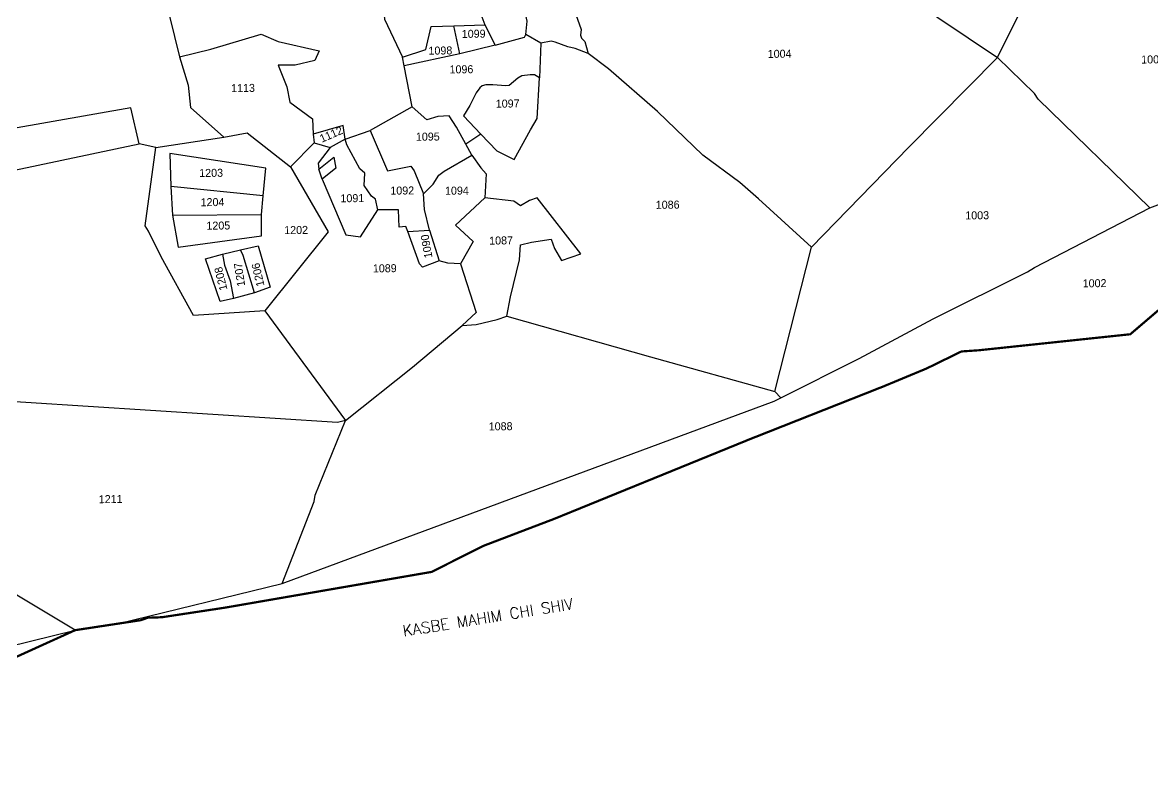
# Model space of a CAD drawing. Header units: metres. Extents: x 257898 to 399530132, y -350026824 to 2185287.
# Drawn here: x 260250 to 261550, y 2177329 to 2178192 of the extents above; entities that cross this region are included whole.
import ezdxf

# ---------------------------------------------------------------- set-up
doc = ezdxf.new("R2010")
doc.units = ezdxf.units.M
for name, color, linetype in [('POLY_PARCEL', 6, 'Continuous'), ('TEXT_MAPOUT', 7, 'Continuous'), ('TEXT_PARCEL', 7, 'Continuous'), ('V_BOUND_LINE', 7, 'Continuous')]:
    doc.layers.add(name, color=color, linetype=linetype)
doc.styles.get("Standard").update_dxf_attribs({"font": 'simplex.shx'})
doc.styles.add('TEXT_MAP', font='', dxfattribs={"height": 1.8})
doc.styles.get('TEXT_MAP').set_extended_font_data('Kruti Dev 050')

msp = doc.modelspace()

# ---------------------------------------------------------------- linework, layer by layer
at = {"layer": 'POLY_PARCEL'}
for points in [[(260855.3, 2178361), (260867.3, 2178344.5), (260900.4, 2178290.4), (260879.5, 2178223.6), (260893.2, 2178184.5), (260892.4, 2178177.9), (260893.5, 2178174.3), (260897.2, 2178170.5), (260901.1, 2178156.9)], [(261372, 2178152.1), (261407, 2178222.5), (261416, 2178246.1), (261468, 2178353.6)], [(261134.1, 2178318.1), (261133.4, 2178312.3), (261372, 2178152.1)], [(260393.7, 2178291.6), (260396.7, 2178292), (260430.9, 2178152.9)], [(260717.5, 2178286.5), (260661, 2178256.5), (260666.9, 2178196.1), (260687.6, 2178152.7)], [(260829.3, 2178178.7), (260831, 2178193.8), (260827.3, 2178211.6)], [(260746.5, 2178188.6), (260782.2, 2178189.7)], [(260778.9, 2178199.1), (260782.2, 2178189.7)], [(260782.2, 2178189.7), (260794.2, 2178166.3)], [(260430.9, 2178152.9), (260467.2, 2178161.8), (260524.8, 2178179.1), (260544.5, 2178170.6), (260591.7, 2178160), (260586.7, 2178148.6), (260564.1, 2178143.5), (260544.5, 2178143.3), (260554.5, 2178118.3), (260557.8, 2178100.7), (260583.9, 2178081.5), (260584.7, 2178063.9)], [(260687.6, 2178152.7), (260714.4, 2178161.4), (260720.7, 2178187.9), (260746.5, 2178188.6)], [(260753.5, 2178156.5), (260746.5, 2178188.6)], [(260794.2, 2178166.3), (260828.1, 2178175.7), (260829.3, 2178178.7)], [(260846.7, 2178168.7), (260829.3, 2178178.7)], [(260794.2, 2178166.3), (260753.5, 2178156.5)], [(260846.7, 2178168.7), (260845.2, 2178128.8)], [(260901.1, 2178156.9), (260886.3, 2178162.5), (260877.8, 2178164.4), (260863.2, 2178169.8), (260858.5, 2178170.8), (260846.7, 2178168.7)], [(260430.9, 2178152.9), (260440.8, 2178120.4), (260443.6, 2178094.5), (260481.9, 2178060.6)], [(260689.3, 2178142.5), (260687.6, 2178152.7)], [(260753.5, 2178156.5), (260689.3, 2178142.5)], [(261158, 2177934.2), (261097.1, 2177989.7), (261075.6, 2178008.4), (261033.1, 2178039.8), (260980.9, 2178089.9), (260924.4, 2178139.1), (260901.1, 2178156.9)], [(261372, 2178152.1), (261270.2, 2178049), (261158, 2177934.2)], [(261547.5, 2177979.2), (261418.9, 2178104.2), (261414.8, 2178110.9), (261372, 2178152.1)], [(260698.5, 2178095.3), (260689.3, 2178142.5)], [(260845.2, 2178128.8), (260839.3, 2178132.1), (260834.3, 2178132.4), (260825, 2178131), (260820.2, 2178128.5), (260810.4, 2178120.1), (260806.4, 2178119.5), (260791.4, 2178120.8), (260783.6, 2178120.7), (260779.4, 2178119.6), (260776.5, 2178117.2), (260772.5, 2178111.4), (260764.9, 2178097), (260757.9, 2178085.1), (260777.5, 2178064.1)], [(260777.5, 2178064.1), (260795.9, 2178044.8), (260816.2, 2178034.8), (260834.7, 2178069.1), (260842.6, 2178082.1), (260845.2, 2178128.8)], [(260384.7, 2178052.8), (260374.9, 2178094.2), (260141.5, 2178053.2), (260109.8, 2178046.9), (260114, 2178028.1), (260124.4, 2177998.1)], [(260698.5, 2178095.3), (260650.3, 2178068.1)], [(260760.4, 2178052.5), (260749.7, 2178072.1), (260741.1, 2178084.9), (260728.1, 2178084.4), (260715.4, 2178080.3), (260698.5, 2178095.3)], [(260621.5, 2178058.2), (260619.3, 2178073.8), (260584.7, 2178063.9)], [(260403.8, 2178048.7), (260481.9, 2178060.6)], [(260481.9, 2178060.6), (260508.9, 2178065.4), (260558.5, 2178026.3)], [(260584.7, 2178063.9), (260586, 2178053.9)], [(260621.5, 2178058.2), (260650.3, 2178068.1)], [(260650.3, 2178068.1), (260670.2, 2178022), (260697.2, 2178027.3), (260701, 2178022), (260711.6, 2177995.2)], [(260777.5, 2178064.1), (260760.4, 2178052.5)], [(261547.5, 2177979.2), (261597.2, 2177998), (261797.4, 2178066.4)], [(260124.4, 2177998.1), (260384.7, 2178052.8)], [(260403.8, 2178048.7), (260384.7, 2178052.8)], [(260529.2, 2177860.7), (260447, 2177855.4), (260409.7, 2177922.9), (260395.4, 2177952.5), (260391.4, 2177958.6), (260403.8, 2178048.7)], [(260558.5, 2178026.3), (260586, 2178053.9)], [(260586, 2178053.9), (260604.3, 2178048.8)], [(260604.3, 2178048.8), (260590.5, 2178030.6), (260591.1, 2178023.7)], [(260621.5, 2178058.2), (260604.3, 2178048.8)], [(260659, 2177976.8), (260656.4, 2177989.4), (260651.9, 2177992.7), (260643.5, 2178005), (260644.4, 2178019.2), (260638.6, 2178024.3), (260623.5, 2178051.6), (260621.5, 2178058.2)], [(260767.3, 2178040), (260760.4, 2178052.5)], [(260527.3, 2177993), (260530.2, 2178024.9), (260419.8, 2178041.9), (260421.1, 2178003.8)], [(260591.1, 2178023.7), (260608.7, 2178037.5), (260610.7, 2178024.8), (260595.2, 2178012.1)], [(260711.6, 2177995.2), (260722.8, 2178006.6), (260729.5, 2178016.7), (260735.3, 2178021.3), (260767.3, 2178040)], [(260767.3, 2178040), (260777.5, 2178025.2), (260783.9, 2178018.3), (260782.4, 2177990.7)], [(260558.5, 2178026.3), (260602.2, 2177951.8), (260529.2, 2177860.7)], [(260595.2, 2178012.1), (260591.1, 2178023.7)], [(260595.2, 2178012.1), (260622.4, 2177948.4), (260639.1, 2177946.1), (260659, 2177976.8)], [(260527.3, 2177993), (260421.1, 2178003.8)], [(260421.1, 2178003.8), (260423.1, 2177970.8)], [(260718.8, 2177953.7), (260712.9, 2177977.2), (260711.6, 2177995.2)], [(260525.3, 2177971.7), (260527.3, 2177993)], [(260782.4, 2177990.7), (260748.6, 2177959.2), (260768.9, 2177940.6), (260754.2, 2177914.7)], [(260807.7, 2177854.7), (260811.7, 2177876.8), (260822.1, 2177919.6), (260823.4, 2177936.8), (260836, 2177939.9), (260858.5, 2177943.3), (260862.4, 2177932.4), (260870.6, 2177918.8), (260892.8, 2177926.5), (260842.6, 2177990.9), (260833.6, 2177987.8), (260823.5, 2177981.5), (260815.5, 2177987.1), (260782.4, 2177990.7)], [(260423.1, 2177970.8), (260429.5, 2177934.1), (260525.4, 2177946.9), (260525.3, 2177971.7)], [(260423.1, 2177970.8), (260525.3, 2177971.7)], [(260693.6, 2177951.9), (260691.2, 2177957.8), (260683.8, 2177957.1), (260683, 2177977.1), (260659, 2177976.8)], [(261122.9, 2177760.6), (261212.9, 2177806.2), (261298.3, 2177851.8), (261406.5, 2177905.6), (261414.6, 2177910.7), (261547.5, 2177979.2)], [(260693.6, 2177951.9), (260693.6, 2177951.9), (260718.8, 2177953.7)], [(260729.9, 2177918.2), (260710.7, 2177911.1), (260707.2, 2177915), (260693.6, 2177951.9)], [(260718.8, 2177953.7), (260729.9, 2177918.2)], [(260480.6, 2177925.9), (260501, 2177930.8)], [(260501, 2177930.8), (260521.3, 2177935.7), (260535.2, 2177888), (260517.4, 2177881.7)], [(260517.4, 2177881.7), (260504.4, 2177924.3), (260501, 2177930.8)], [(261116, 2177767.9), (261158, 2177934.2)], [(260493.1, 2177875), (260477.9, 2177871.7), (260461, 2177920.6), (260480.6, 2177925.9)], [(260480.6, 2177925.9), (260482.6, 2177913.2), (260489.1, 2177895.5), (260493.1, 2177875)], [(260754.2, 2177914.7), (260739.9, 2177915.8), (260729.9, 2177918.2)], [(260754.2, 2177914.7), (260772.3, 2177859.1), (260756.3, 2177844)], [(260517.4, 2177881.7), (260493.1, 2177875)], [(260529.2, 2177860.7), (260621.8, 2177734.7)], [(260756.3, 2177844), (260772.3, 2177845), (260796.4, 2177851), (260807.7, 2177854.7)], [(260807.7, 2177854.7), (260973, 2177807.8), (261116, 2177767.9)], [(260621.8, 2177734.7), (260699, 2177796.1), (260756.3, 2177844)], [(260621.8, 2177734.7), (260612.8, 2177732.3), (260181.9, 2177760.2)], [(260549.1, 2177547.4), (261115.1, 2177756.9), (261122.9, 2177760.6)], [(261116, 2177767.9), (261122.9, 2177760.6)], [(260549.1, 2177547.4), (260585.8, 2177641.4), (260587.1, 2177648.9), (260621.8, 2177734.7)], [(260310.9, 2177493.6), (260176.3, 2177574.3), (260126.8, 2177607)], [(260360.9, 2177501.2), (260549.1, 2177547.4)], [(260103.3, 2177442.7), (260310.9, 2177493.6)]]:
    msp.add_lwpolyline(points, dxfattribs=at)
at = {"layer": 'V_BOUND_LINE', "const_width": 2.56}
for points in [[(260360.9, 2177501.2), (260386.6, 2177505.1), (260394.7, 2177508), (260402.9, 2177508.1), (260411.5, 2177508.6), (260483.3, 2177519.5), (260721, 2177560.6), (260781, 2177590.7), (260862.1, 2177621.6), (261086.9, 2177713.1), (261241.6, 2177774.2), (261290.7, 2177794.6), (261330.6, 2177814.1), (261350.8, 2177815.5), (261524.9, 2177833.9), (261797.4, 2178066.4)], [(260310.9, 2177493.6), (260360.9, 2177501.2)], [(259731.9, 2177350.7), (259949.1, 2177330.2), (260133, 2177412.9), (260310.9, 2177493.6)]]:
    msp.add_lwpolyline(points, dxfattribs=at)

# ---------------------------------------------------------------- texts
at = {"layer": 'TEXT_MAPOUT'}
msp.add_text('KASBE MAHIM CHI SHIV', height=12.793, rotation=9.1887, dxfattribs=at).set_placement((260688.8, 2177486.2))
at = {"layer": 'TEXT_PARCEL', "style": 'TEXT_MAP'}
for s, rotation, p in [('1099', 0.6646, (260755.8, 2178174.7)), ('1098', 0.6646, (260717.5, 2178155.4)), ('1004', 0.6646, (261107.8, 2178151.7)), ('1001', 0.6646, (261537.5, 2178145.2)), ('1096', 0.6646, (260741.7, 2178133.8)), ('1113', 0.6646, (260490.4, 2178112.3)), ('1097', 0.6646, (260794.9, 2178094.4)), ('1112', 23.2684, (260594.7, 2178054.1)), ('1095', 0.6646, (260703, 2178056.4)), ('1203', 0.6646, (260453.7, 2178014.7)), ('1091', 0.6646, (260616.2, 2177985.6)), ('1092', 0.6646, (260673.6, 2177994.4)), ('1094', 0.6646, (260736.5, 2177994.3)), ('1204', 0.6646, (260455.3, 2177981.1)), ('1086', 0.6646, (260979, 2177978.1)), ('1003', 0.6646, (261335.1, 2177965.9)), ('1205', 0.6646, (260462, 2177954.1)), ('1202', 0.6646, (260551.5, 2177949)), ('1090', 99.9652, (260722.1, 2177922.3)), ('1087', 0.6646, (260787.3, 2177937)), ('1208', 103.7298, (260486.2, 2177885.5)), ('1207', 98.3925, (260506.6, 2177889.6)), ('1206', 103.0366, (260528.8, 2177890)), ('1089', 0.6646, (260653.5, 2177905)), ('1002', 0.6646, (261470.2, 2177887.8)), ('1088', 0.6646, (260786.8, 2177723.3)), ('1211', 0.6646, (260338.1, 2177639.6))]:
    msp.add_text(s, height=9.21, rotation=rotation, dxfattribs=at).set_placement(p)

doc.saveas('drawing.dxf')
